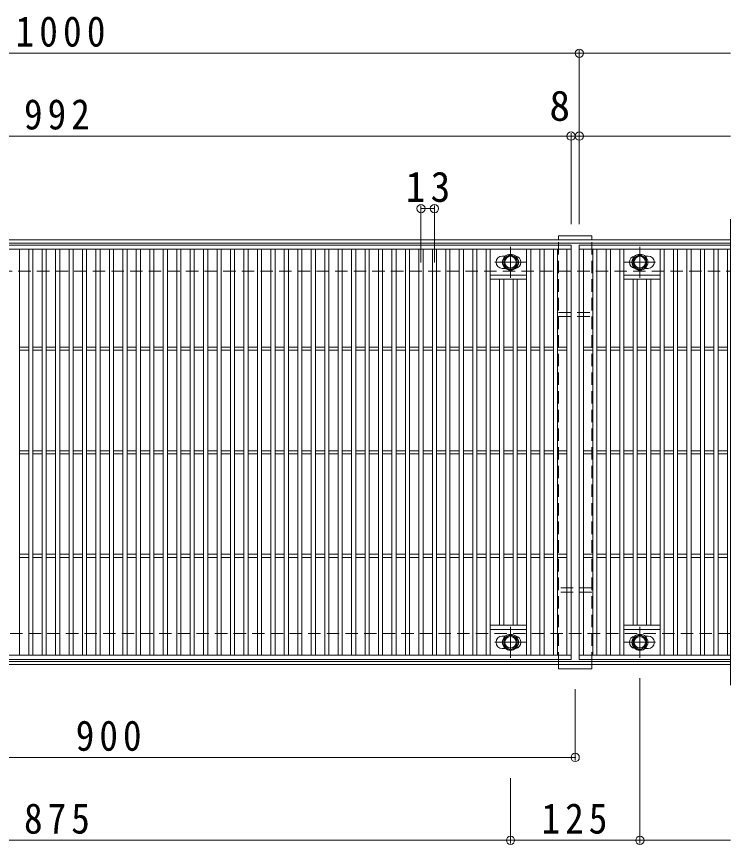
# Model space of a CAD drawing. Units: millimetres at full size, sheet at 1:10. Extents: x -2184 to 2306, y -1959 to 1524.
# Drawn here: x 15 to 705, y 725 to 1524 of the extents above; entities that cross this region are included whole.
import ezdxf
from ezdxf.enums import TextEntityAlignment as Align

# ---------------------------------------------------------------- set-up
doc = ezdxf.new("R2010")
doc.units = ezdxf.units.MM
doc.header["$LTSCALE"] = 10
doc.header["$PDMODE"] = 32
doc.header["$PDSIZE"] = 8
doc.linetypes.add('CHAIN1', pattern=[8, 5, -1, 1, -1])
doc.linetypes.add('DASHED1', pattern=[1.8, 1.2, -0.6])
for name, color, linetype, lineweight in [('C-1_躯体', 2, 'Continuous', 9), ('C-2_仕上', 3, 'Continuous', 9), ('C-4_文字', 7, 'Continuous', 9), ('C-8_ハッチ', 3, 'DASHED1', 9), ('C-B_衛生陶器', 2, 'Continuous', 9)]:
    doc.layers.add(name, color=color, linetype=linetype, lineweight=lineweight)
doc.styles.add('ＭＳ ゴシック', font='')
doc.styles.get('ＭＳ ゴシック').set_extended_font_data('MS Gothic')

msp = doc.modelspace()

# ---------------------------------------------------------------- linework, layer by layer
at = {"layer": 'C-1_躯体'}
for p, q in [((-595.11, 1308.63), (704.89, 1308.63)), ((-595.11, 1305.63), (704.89, 1305.63)), ((704.89, 901.63), (-595.11, 901.63)), ((704.89, 898.63), (-595.11, 898.63))]:
    msp.add_line(p, q, dxfattribs=at)
at = {"layer": 'C-1_躯体', "linetype": 'DASHED1'}
for p, q in [((-595.11, 1278.63), (704.89, 1278.63)), ((704.89, 928.63), (-595.11, 928.63))]:
    msp.add_line(p, q, dxfattribs=at)
at = {"layer": 'C-2_仕上'}
for p, q in [((704.89, 878.63), (704.89, 1328.63)), ((-441.11, 1303.63), (550.89, 1303.63)), ((558.89, 1303.63), (704.89, 1303.63)), ((558.89, 903.63), (558.89, 1303.63)), ((-441.11, 1299.63), (550.89, 1299.63)), ((17.89, 1299.63), (17.89, 907.63)), ((26.89, 1299.63), (26.89, 907.63)), ((30.89, 1299.63), (30.89, 907.63)), ((39.89, 1299.63), (39.89, 907.63)), ((43.89, 1299.63), (43.89, 907.63)), ((52.89, 1299.63), (52.89, 907.63)), ((56.89, 1299.63), (56.89, 907.63)), ((65.89, 1299.63), (65.89, 907.63)), ((69.89, 1299.63), (69.89, 907.63)), ((78.89, 1299.63), (78.89, 907.63)), ((82.89, 1299.63), (82.89, 907.63)), ((91.89, 1299.63), (91.89, 907.63)), ((95.89, 1299.63), (95.89, 907.63)), ((104.89, 1299.63), (104.89, 907.63)), ((108.89, 1299.63), (108.89, 907.63)), ((117.89, 1299.63), (117.89, 907.63)), ((121.89, 1299.63), (121.89, 907.63)), ((130.89, 1299.63), (130.89, 907.63)), ((134.89, 1299.63), (134.89, 907.63)), ((143.89, 1299.63), (143.89, 907.63)), ((147.89, 1299.63), (147.89, 907.63)), ((156.89, 1299.63), (156.89, 907.63)), ((160.89, 1299.63), (160.89, 907.63)), ((169.89, 1299.63), (169.89, 907.63)), ((173.89, 1299.63), (173.89, 907.63)), ((182.89, 1299.63), (182.89, 907.63)), ((186.89, 1299.63), (186.89, 907.63)), ((195.89, 1299.63), (195.89, 907.63)), ((199.89, 1299.63), (199.89, 907.63)), ((208.89, 1299.63), (208.89, 907.63)), ((212.89, 1299.63), (212.89, 907.63)), ((221.89, 1299.63), (221.89, 907.63)), ((225.89, 1299.63), (225.89, 907.63)), ((234.89, 1299.63), (234.89, 907.63)), ((238.89, 1299.63), (238.89, 907.63)), ((247.89, 1299.63), (247.89, 907.63)), ((251.89, 1299.63), (251.89, 907.63)), ((260.89, 1299.63), (260.89, 907.63)), ((264.89, 1299.63), (264.89, 907.63)), ((273.89, 1299.63), (273.89, 907.63)), ((277.89, 1299.63), (277.89, 907.63)), ((286.89, 1299.63), (286.89, 907.63)), ((290.89, 1299.63), (290.89, 907.63)), ((299.89, 1299.63), (299.89, 907.63)), ((303.89, 1299.63), (303.89, 907.63)), ((312.89, 1299.63), (312.89, 907.63)), ((316.89, 1299.63), (316.89, 907.63)), ((325.89, 1299.63), (325.89, 907.63)), ((329.89, 1299.63), (329.89, 907.63)), ((338.89, 1299.63), (338.89, 907.63)), ((342.89, 1299.63), (342.89, 907.63)), ((351.89, 1299.63), (351.89, 907.63)), ((355.89, 1299.63), (355.89, 907.63)), ((364.89, 1299.63), (364.89, 907.63)), ((368.89, 1299.63), (368.89, 907.63)), ((377.89, 1299.63), (377.89, 907.63)), ((381.89, 1299.63), (381.89, 907.63)), ((390.89, 1299.63), (390.89, 907.63)), ((394.89, 1299.63), (394.89, 907.63)), ((403.89, 1299.63), (403.89, 907.63)), ((407.89, 1299.63), (407.89, 907.63)), ((416.89, 1299.63), (416.89, 907.63)), ((420.89, 1299.63), (420.89, 907.63)), ((429.89, 1299.63), (429.89, 907.63)), ((433.89, 1299.63), (433.89, 907.63)), ((442.89, 1299.63), (442.89, 907.63)), ((446.89, 1299.63), (446.89, 907.63)), ((455.89, 1299.63), (455.89, 907.63)), ((459.89, 1299.63), (459.89, 907.63)), ((468.89, 1299.63), (468.89, 907.63)), ((472.89, 1299.63), (472.89, 907.63)), ((507.89, 1299.63), (507.89, 907.63)), ((511.89, 1299.63), (511.89, 907.63)), ((520.89, 1299.63), (520.89, 907.63)), ((524.89, 1299.63), (524.89, 907.63)), ((533.89, 1299.63), (533.89, 907.63)), ((537.89, 1299.63), (537.89, 907.63)), ((546.89, 1299.63), (546.89, 907.63)), ((558.89, 1299.63), (704.89, 1299.63)), ((562.89, 1299.63), (562.89, 907.63)), ((571.89, 1299.63), (571.89, 907.63)), ((575.89, 1299.63), (575.89, 907.63)), ((584.89, 1299.63), (584.89, 907.63)), ((588.89, 1299.63), (588.89, 907.63)), ((597.89, 1299.63), (597.89, 907.63)), ((601.89, 1299.63), (601.89, 907.63)), ((636.89, 1299.63), (636.89, 907.63)), ((640.89, 1299.63), (640.89, 907.63)), ((649.89, 1299.63), (649.89, 907.63)), ((653.89, 1299.63), (653.89, 907.63)), ((662.89, 1299.63), (662.89, 907.63)), ((666.89, 1299.63), (666.89, 907.63)), ((675.89, 1299.63), (675.89, 907.63)), ((679.89, 1299.63), (679.89, 907.63)), ((688.89, 1299.63), (688.89, 907.63)), ((692.89, 1299.63), (692.89, 907.63)), ((701.89, 1299.63), (701.89, 907.63)), ((484.39, 1293.13), (487.49, 1293.13)), ((622.3, 1293.13), (625.39, 1293.13)), ((487.49, 1281.13), (484.39, 1281.13)), ((625.39, 1281.13), (622.3, 1281.13)), ((472.89, 1274.63), (507.89, 1274.63)), ((601.89, 1274.63), (636.89, 1274.63)), ((472.89, 1270.63), (507.89, 1270.63)), ((481.89, 1270.63), (481.89, 936.63)), ((485.89, 1270.63), (485.89, 936.63)), ((494.89, 1270.63), (494.89, 936.63)), ((498.89, 1270.63), (498.89, 936.63)), ((601.89, 1270.63), (636.89, 1270.63)), ((610.89, 1270.63), (610.89, 936.63)), ((614.89, 1270.63), (614.89, 936.63)), ((623.89, 1270.63), (623.89, 936.63)), ((627.89, 1270.63), (627.89, 936.63)), ((17.89, 1205.13), (26.89, 1205.13)), ((17.89, 1202.13), (26.89, 1202.13)), ((30.89, 1205.13), (39.89, 1205.13)), ((30.89, 1202.13), (39.89, 1202.13)), ((43.89, 1205.13), (52.89, 1205.13)), ((43.89, 1202.13), (52.89, 1202.13)), ((56.89, 1205.13), (65.89, 1205.13)), ((56.89, 1202.13), (65.89, 1202.13)), ((69.89, 1205.13), (78.89, 1205.13)), ((69.89, 1202.13), (78.89, 1202.13)), ((82.89, 1205.13), (91.89, 1205.13)), ((82.89, 1202.13), (91.89, 1202.13)), ((95.89, 1205.13), (104.89, 1205.13)), ((95.89, 1202.13), (104.89, 1202.13)), ((108.89, 1205.13), (117.89, 1205.13)), ((108.89, 1202.13), (117.89, 1202.13)), ((121.89, 1205.13), (130.89, 1205.13)), ((121.89, 1202.13), (130.89, 1202.13)), ((134.89, 1205.13), (143.89, 1205.13)), ((134.89, 1202.13), (143.89, 1202.13)), ((147.89, 1205.13), (156.89, 1205.13)), ((147.89, 1202.13), (156.89, 1202.13)), ((160.89, 1205.13), (169.89, 1205.13)), ((160.89, 1202.13), (169.89, 1202.13)), ((173.89, 1205.13), (182.89, 1205.13)), ((173.89, 1202.13), (182.89, 1202.13)), ((186.89, 1205.13), (195.89, 1205.13)), ((186.89, 1202.13), (195.89, 1202.13)), ((199.89, 1205.13), (208.89, 1205.13)), ((199.89, 1202.13), (208.89, 1202.13)), ((212.89, 1205.13), (221.89, 1205.13)), ((212.89, 1202.13), (221.89, 1202.13)), ((225.89, 1205.13), (234.89, 1205.13)), ((225.89, 1202.13), (234.89, 1202.13)), ((238.89, 1205.13), (247.89, 1205.13)), ((238.89, 1202.13), (247.89, 1202.13)), ((251.89, 1205.13), (260.89, 1205.13)), ((251.89, 1202.13), (260.89, 1202.13)), ((264.89, 1205.13), (273.89, 1205.13)), ((264.89, 1202.13), (273.89, 1202.13)), ((277.89, 1205.13), (286.89, 1205.13)), ((277.89, 1202.13), (286.89, 1202.13)), ((290.89, 1205.13), (299.89, 1205.13)), ((290.89, 1202.13), (299.89, 1202.13)), ((303.89, 1205.13), (312.89, 1205.13)), ((303.89, 1202.13), (312.89, 1202.13)), ((316.89, 1205.13), (325.89, 1205.13)), ((316.89, 1202.13), (325.89, 1202.13)), ((329.89, 1205.13), (338.89, 1205.13)), ((329.89, 1202.13), (338.89, 1202.13)), ((342.89, 1205.13), (351.89, 1205.13)), ((342.89, 1202.13), (351.89, 1202.13)), ((355.89, 1205.13), (364.89, 1205.13)), ((355.89, 1202.13), (364.89, 1202.13)), ((368.89, 1205.13), (377.89, 1205.13)), ((368.89, 1202.13), (377.89, 1202.13)), ((381.89, 1205.13), (390.89, 1205.13)), ((381.89, 1202.13), (390.89, 1202.13)), ((394.89, 1205.13), (403.89, 1205.13)), ((394.89, 1202.13), (403.89, 1202.13)), ((407.89, 1205.13), (416.89, 1205.13)), ((407.89, 1202.13), (416.89, 1202.13)), ((420.89, 1205.13), (429.89, 1205.13)), ((420.89, 1202.13), (429.89, 1202.13)), ((433.89, 1205.13), (442.89, 1205.13)), ((433.89, 1202.13), (442.89, 1202.13)), ((446.89, 1205.13), (455.89, 1205.13)), ((446.89, 1202.13), (455.89, 1202.13)), ((459.89, 1205.13), (468.89, 1205.13)), ((459.89, 1202.13), (468.89, 1202.13)), ((472.89, 1205.13), (481.89, 1205.13)), ((472.89, 1202.13), (481.89, 1202.13)), ((485.89, 1205.13), (494.89, 1205.13)), ((485.89, 1202.13), (494.89, 1202.13)), ((498.89, 1205.13), (507.89, 1205.13)), ((498.89, 1202.13), (507.89, 1202.13)), ((511.89, 1205.13), (520.89, 1205.13)), ((511.89, 1202.13), (520.89, 1202.13)), ((524.89, 1205.13), (533.89, 1205.13)), ((524.89, 1202.13), (533.89, 1202.13)), ((537.89, 1205.13), (546.89, 1205.13)), ((537.89, 1202.13), (546.89, 1202.13)), ((562.89, 1205.13), (571.89, 1205.13)), ((562.89, 1202.13), (571.89, 1202.13)), ((575.89, 1205.13), (584.89, 1205.13)), ((575.89, 1202.13), (584.89, 1202.13)), ((588.89, 1205.13), (597.89, 1205.13)), ((588.89, 1202.13), (597.89, 1202.13)), ((601.89, 1205.13), (610.89, 1205.13)), ((601.89, 1202.13), (610.89, 1202.13)), ((614.89, 1205.13), (623.89, 1205.13)), ((614.89, 1202.13), (623.89, 1202.13)), ((627.89, 1205.13), (636.89, 1205.13)), ((627.89, 1202.13), (636.89, 1202.13)), ((640.89, 1205.13), (649.89, 1205.13)), ((640.89, 1202.13), (649.89, 1202.13)), ((653.89, 1205.13), (662.89, 1205.13)), ((653.89, 1202.13), (662.89, 1202.13)), ((666.89, 1205.13), (675.89, 1205.13)), ((666.89, 1202.13), (675.89, 1202.13)), ((679.89, 1205.13), (688.89, 1205.13)), ((679.89, 1202.13), (688.89, 1202.13)), ((692.89, 1205.13), (701.89, 1205.13)), ((692.89, 1202.13), (701.89, 1202.13)), ((17.89, 1105.13), (26.89, 1105.13)), ((30.89, 1105.13), (39.89, 1105.13)), ((43.89, 1105.13), (52.89, 1105.13)), ((56.89, 1105.13), (65.89, 1105.13)), ((69.89, 1105.13), (78.89, 1105.13)), ((82.89, 1105.13), (91.89, 1105.13)), ((95.89, 1105.13), (104.89, 1105.13)), ((108.89, 1105.13), (117.89, 1105.13)), ((121.89, 1105.13), (130.89, 1105.13)), ((134.89, 1105.13), (143.89, 1105.13)), ((147.89, 1105.13), (156.89, 1105.13)), ((160.89, 1105.13), (169.89, 1105.13)), ((173.89, 1105.13), (182.89, 1105.13)), ((186.89, 1105.13), (195.89, 1105.13)), ((199.89, 1105.13), (208.89, 1105.13)), ((212.89, 1105.13), (221.89, 1105.13)), ((225.89, 1105.13), (234.89, 1105.13)), ((238.89, 1105.13), (247.89, 1105.13)), ((251.89, 1105.13), (260.89, 1105.13)), ((264.89, 1105.13), (273.89, 1105.13)), ((277.89, 1105.13), (286.89, 1105.13)), ((290.89, 1105.13), (299.89, 1105.13)), ((303.89, 1105.13), (312.89, 1105.13)), ((316.89, 1105.13), (325.89, 1105.13)), ((329.89, 1105.13), (338.89, 1105.13)), ((342.89, 1105.13), (351.89, 1105.13)), ((355.89, 1105.13), (364.89, 1105.13)), ((368.89, 1105.13), (377.89, 1105.13)), ((381.89, 1105.13), (390.89, 1105.13)), ((394.89, 1105.13), (403.89, 1105.13)), ((407.89, 1105.13), (416.89, 1105.13)), ((420.89, 1105.13), (429.89, 1105.13)), ((433.89, 1105.13), (442.89, 1105.13)), ((446.89, 1105.13), (455.89, 1105.13)), ((459.89, 1105.13), (468.89, 1105.13)), ((472.89, 1105.13), (481.89, 1105.13)), ((485.89, 1105.13), (494.89, 1105.13)), ((498.89, 1105.13), (507.89, 1105.13)), ((511.89, 1105.13), (520.89, 1105.13)), ((524.89, 1105.13), (533.89, 1105.13)), ((537.89, 1105.13), (546.89, 1105.13)), ((562.89, 1105.13), (571.89, 1105.13)), ((575.89, 1105.13), (584.89, 1105.13)), ((588.89, 1105.13), (597.89, 1105.13)), ((601.89, 1105.13), (610.89, 1105.13)), ((614.89, 1105.13), (623.89, 1105.13)), ((627.89, 1105.13), (636.89, 1105.13)), ((640.89, 1105.13), (649.89, 1105.13)), ((653.89, 1105.13), (662.89, 1105.13)), ((666.89, 1105.13), (675.89, 1105.13)), ((679.89, 1105.13), (688.89, 1105.13)), ((692.89, 1105.13), (701.89, 1105.13)), ((17.89, 1102.13), (26.89, 1102.13)), ((30.89, 1102.13), (39.89, 1102.13)), ((43.89, 1102.13), (52.89, 1102.13)), ((56.89, 1102.13), (65.89, 1102.13)), ((69.89, 1102.13), (78.89, 1102.13)), ((82.89, 1102.13), (91.89, 1102.13)), ((95.89, 1102.13), (104.89, 1102.13)), ((108.89, 1102.13), (117.89, 1102.13)), ((121.89, 1102.13), (130.89, 1102.13)), ((134.89, 1102.13), (143.89, 1102.13)), ((147.89, 1102.13), (156.89, 1102.13)), ((160.89, 1102.13), (169.89, 1102.13)), ((173.89, 1102.13), (182.89, 1102.13)), ((186.89, 1102.13), (195.89, 1102.13)), ((199.89, 1102.13), (208.89, 1102.13)), ((212.89, 1102.13), (221.89, 1102.13)), ((225.89, 1102.13), (234.89, 1102.13)), ((238.89, 1102.13), (247.89, 1102.13)), ((251.89, 1102.13), (260.89, 1102.13)), ((264.89, 1102.13), (273.89, 1102.13)), ((277.89, 1102.13), (286.89, 1102.13)), ((290.89, 1102.13), (299.89, 1102.13)), ((303.89, 1102.13), (312.89, 1102.13)), ((316.89, 1102.13), (325.89, 1102.13)), ((329.89, 1102.13), (338.89, 1102.13)), ((342.89, 1102.13), (351.89, 1102.13)), ((355.89, 1102.13), (364.89, 1102.13)), ((368.89, 1102.13), (377.89, 1102.13)), ((381.89, 1102.13), (390.89, 1102.13)), ((394.89, 1102.13), (403.89, 1102.13)), ((407.89, 1102.13), (416.89, 1102.13)), ((420.89, 1102.13), (429.89, 1102.13)), ((433.89, 1102.13), (442.89, 1102.13)), ((446.89, 1102.13), (455.89, 1102.13)), ((459.89, 1102.13), (468.89, 1102.13)), ((472.89, 1102.13), (481.89, 1102.13)), ((485.89, 1102.13), (494.89, 1102.13)), ((498.89, 1102.13), (507.89, 1102.13)), ((511.89, 1102.13), (520.89, 1102.13)), ((524.89, 1102.13), (533.89, 1102.13)), ((537.89, 1102.13), (546.89, 1102.13)), ((562.89, 1102.13), (571.89, 1102.13)), ((575.89, 1102.13), (584.89, 1102.13)), ((588.89, 1102.13), (597.89, 1102.13)), ((601.89, 1102.13), (610.89, 1102.13)), ((614.89, 1102.13), (623.89, 1102.13)), ((627.89, 1102.13), (636.89, 1102.13)), ((640.89, 1102.13), (649.89, 1102.13)), ((653.89, 1102.13), (662.89, 1102.13)), ((666.89, 1102.13), (675.89, 1102.13)), ((679.89, 1102.13), (688.89, 1102.13)), ((692.89, 1102.13), (701.89, 1102.13)), ((17.89, 1005.13), (26.89, 1005.13)), ((17.89, 1002.13), (26.89, 1002.13)), ((30.89, 1005.13), (39.89, 1005.13)), ((30.89, 1002.13), (39.89, 1002.13)), ((43.89, 1005.13), (52.89, 1005.13)), ((43.89, 1002.13), (52.89, 1002.13)), ((56.89, 1005.13), (65.89, 1005.13)), ((56.89, 1002.13), (65.89, 1002.13)), ((69.89, 1005.13), (78.89, 1005.13)), ((69.89, 1002.13), (78.89, 1002.13)), ((82.89, 1005.13), (91.89, 1005.13)), ((82.89, 1002.13), (91.89, 1002.13)), ((95.89, 1005.13), (104.89, 1005.13)), ((95.89, 1002.13), (104.89, 1002.13)), ((108.89, 1005.13), (117.89, 1005.13)), ((108.89, 1002.13), (117.89, 1002.13)), ((121.89, 1005.13), (130.89, 1005.13)), ((121.89, 1002.13), (130.89, 1002.13)), ((134.89, 1005.13), (143.89, 1005.13)), ((134.89, 1002.13), (143.89, 1002.13)), ((147.89, 1005.13), (156.89, 1005.13)), ((147.89, 1002.13), (156.89, 1002.13)), ((160.89, 1005.13), (169.89, 1005.13)), ((160.89, 1002.13), (169.89, 1002.13)), ((173.89, 1005.13), (182.89, 1005.13)), ((173.89, 1002.13), (182.89, 1002.13)), ((186.89, 1005.13), (195.89, 1005.13)), ((186.89, 1002.13), (195.89, 1002.13)), ((199.89, 1005.13), (208.89, 1005.13)), ((199.89, 1002.13), (208.89, 1002.13)), ((212.89, 1005.13), (221.89, 1005.13)), ((212.89, 1002.13), (221.89, 1002.13)), ((225.89, 1005.13), (234.89, 1005.13)), ((225.89, 1002.13), (234.89, 1002.13)), ((238.89, 1005.13), (247.89, 1005.13)), ((238.89, 1002.13), (247.89, 1002.13)), ((251.89, 1005.13), (260.89, 1005.13)), ((251.89, 1002.13), (260.89, 1002.13)), ((264.89, 1005.13), (273.89, 1005.13)), ((264.89, 1002.13), (273.89, 1002.13)), ((277.89, 1005.13), (286.89, 1005.13)), ((277.89, 1002.13), (286.89, 1002.13)), ((290.89, 1005.13), (299.89, 1005.13)), ((290.89, 1002.13), (299.89, 1002.13)), ((303.89, 1005.13), (312.89, 1005.13)), ((303.89, 1002.13), (312.89, 1002.13)), ((316.89, 1005.13), (325.89, 1005.13)), ((316.89, 1002.13), (325.89, 1002.13)), ((329.89, 1005.13), (338.89, 1005.13)), ((329.89, 1002.13), (338.89, 1002.13)), ((342.89, 1005.13), (351.89, 1005.13)), ((342.89, 1002.13), (351.89, 1002.13)), ((355.89, 1005.13), (364.89, 1005.13)), ((355.89, 1002.13), (364.89, 1002.13)), ((368.89, 1005.13), (377.89, 1005.13)), ((368.89, 1002.13), (377.89, 1002.13)), ((381.89, 1005.13), (390.89, 1005.13)), ((381.89, 1002.13), (390.89, 1002.13)), ((394.89, 1005.13), (403.89, 1005.13)), ((394.89, 1002.13), (403.89, 1002.13)), ((407.89, 1005.13), (416.89, 1005.13)), ((407.89, 1002.13), (416.89, 1002.13)), ((420.89, 1005.13), (429.89, 1005.13)), ((420.89, 1002.13), (429.89, 1002.13)), ((433.89, 1005.13), (442.89, 1005.13)), ((433.89, 1002.13), (442.89, 1002.13)), ((446.89, 1005.13), (455.89, 1005.13)), ((446.89, 1002.13), (455.89, 1002.13)), ((459.89, 1005.13), (468.89, 1005.13)), ((459.89, 1002.13), (468.89, 1002.13)), ((472.89, 1005.13), (481.89, 1005.13)), ((472.89, 1002.13), (481.89, 1002.13)), ((485.89, 1005.13), (494.89, 1005.13)), ((485.89, 1002.13), (494.89, 1002.13)), ((498.89, 1005.13), (507.89, 1005.13)), ((498.89, 1002.13), (507.89, 1002.13)), ((511.89, 1005.13), (520.89, 1005.13)), ((511.89, 1002.13), (520.89, 1002.13)), ((524.89, 1005.13), (533.89, 1005.13)), ((524.89, 1002.13), (533.89, 1002.13)), ((537.89, 1005.13), (546.89, 1005.13)), ((537.89, 1002.13), (546.89, 1002.13)), ((562.89, 1005.13), (571.89, 1005.13)), ((562.89, 1002.13), (571.89, 1002.13)), ((575.89, 1005.13), (584.89, 1005.13)), ((575.89, 1002.13), (584.89, 1002.13)), ((588.89, 1005.13), (597.89, 1005.13)), ((588.89, 1002.13), (597.89, 1002.13)), ((601.89, 1005.13), (610.89, 1005.13)), ((601.89, 1002.13), (610.89, 1002.13)), ((614.89, 1005.13), (623.89, 1005.13)), ((614.89, 1002.13), (623.89, 1002.13)), ((627.89, 1005.13), (636.89, 1005.13)), ((627.89, 1002.13), (636.89, 1002.13)), ((640.89, 1005.13), (649.89, 1005.13)), ((640.89, 1002.13), (649.89, 1002.13)), ((653.89, 1005.13), (662.89, 1005.13)), ((653.89, 1002.13), (662.89, 1002.13)), ((666.89, 1005.13), (675.89, 1005.13)), ((666.89, 1002.13), (675.89, 1002.13)), ((679.89, 1005.13), (688.89, 1005.13)), ((679.89, 1002.13), (688.89, 1002.13)), ((692.89, 1005.13), (701.89, 1005.13)), ((692.89, 1002.13), (701.89, 1002.13)), ((507.89, 936.63), (472.89, 936.63)), ((636.89, 936.63), (601.89, 936.63)), ((507.89, 932.63), (472.89, 932.63)), ((636.89, 932.63), (601.89, 932.63)), ((484.39, 926.13), (487.49, 926.13)), ((622.3, 926.13), (625.39, 926.13)), ((487.49, 914.13), (484.39, 914.13)), ((625.39, 914.13), (622.3, 914.13)), ((550.89, 907.63), (-441.11, 907.63)), ((704.89, 907.63), (558.89, 907.63)), ((704.89, 903.63), (558.89, 903.63))]:
    msp.add_line(p, q, dxfattribs=at)
msp.add_lwpolyline([(550.89, 1303.63), (550.89, 903.63), (-441.11, 903.63)], dxfattribs=at)
for centre, start, end in [((484.39, 1287.13), 90, 180), ((484.39, 1287.13), 180, 270), ((496.39, 1287.13), 0, 80.33026), ((496.39, 1287.13), 279.66974, 0), ((613.39, 1287.13), 99.66974, 180), ((613.39, 1287.13), 180, 260.33026), ((625.39, 1287.13), 0, 90), ((625.39, 1287.13), 270, 0), ((484.39, 920.13), 90, 180), ((484.39, 920.13), 180, 270), ((496.39, 920.13), 0, 80.33026), ((496.39, 920.13), 279.66974, 0), ((613.39, 920.13), 99.66974, 180), ((613.39, 920.13), 180, 260.33026), ((625.39, 920.13), 0, 90), ((625.39, 920.13), 270, 0)]:
    msp.add_arc(centre, 6, start, end, dxfattribs=at)
at = {"layer": 'C-4_文字'}
for p, q in [((-441.11, 1488.93), (558.89, 1488.93)), ((558.89, 1491.93), (558.89, 1323.93)), ((558.89, 1488.93), (704.89, 1488.93)), ((-441.11, 1408.93), (550.89, 1408.93)), ((550.89, 1411.93), (550.89, 1323.93)), ((550.89, 1408.93), (558.89, 1408.93)), ((558.89, 1408.93), (704.89, 1408.93)), ((405.89, 1341.93), (405.89, 1286.9)), ((405.89, 1338.93), (418.89, 1338.93)), ((418.89, 1341.93), (418.89, 1286.9)), ((617.39, 725.93), (617.39, 885.43)), ((554.89, 805.93), (554.89, 874.93)), ((-345.11, 808.93), (554.89, 808.93)), ((492.39, 725.93), (492.39, 788.94)), ((-382.61, 728.93), (492.39, 728.93)), ((492.39, 728.93), (617.39, 728.93)), ((617.39, 728.93), (704.89, 728.93))]:
    msp.add_line(p, q, dxfattribs=at)
for p in [(558.89, 1488.93), (550.89, 1408.93), (558.89, 1408.93), (405.89, 1338.93), (418.89, 1338.93), (554.89, 808.93), (492.39, 728.93), (617.39, 728.93)]:
    msp.add_point(p, dxfattribs=at)
at = {"layer": 'C-8_ハッチ', "linetype": 'Continuous'}
for p, q in [((538.89, 1312.63), (570.89, 1312.63)), ((538.89, 1312.63), (538.89, 1308.63)), ((570.89, 1312.63), (570.89, 1308.63)), ((538.89, 898.63), (538.89, 894.63)), ((570.89, 898.63), (570.89, 894.63)), ((570.89, 894.63), (538.89, 894.63))]:
    msp.add_line(p, q, dxfattribs=at)
at = {"layer": 'C-8_ハッチ'}
for p, q in [((538.89, 1308.63), (570.89, 1308.63)), ((538.89, 898.63), (538.89, 1308.63)), ((570.89, 898.63), (570.89, 1308.63)), ((538.89, 1238.63), (570.89, 1238.63)), ((538.89, 1234.63), (570.89, 1234.63)), ((570.89, 972.63), (538.89, 972.63)), ((570.89, 968.63), (538.89, 968.63)), ((570.89, 898.63), (538.89, 898.63))]:
    msp.add_line(p, q, dxfattribs=at)
at = {"layer": 'C-B_衛生陶器', "color": 7, "linetype": 'CHAIN1'}
for p, q in [((492.39, 1272.13), (492.39, 1302.13)), ((617.39, 1272.13), (617.39, 1302.13)), ((477.39, 1287.13), (507.39, 1287.13)), ((602.39, 1287.13), (632.39, 1287.13)), ((492.39, 905.13), (492.39, 935.13)), ((617.39, 905.13), (617.39, 935.13)), ((477.39, 920.13), (507.39, 920.13)), ((602.39, 920.13), (632.39, 920.13))]:
    msp.add_line(p, q, dxfattribs=at)
at = {"layer": 'C-B_衛生陶器'}
for points in [[(485.9, 1283.38), (492.39, 1279.63), (498.89, 1283.38), (498.89, 1290.88), (492.39, 1294.63), (485.9, 1290.88)], [(610.9, 1283.38), (617.39, 1279.63), (623.89, 1283.38), (623.89, 1290.88), (617.39, 1294.63), (610.9, 1290.88)], [(485.9, 916.38), (492.39, 912.63), (498.89, 916.38), (498.89, 923.88), (492.39, 927.63), (485.9, 923.88)], [(610.9, 916.38), (617.39, 912.63), (623.89, 916.38), (623.89, 923.88), (617.39, 927.63), (610.9, 923.88)]]:
    msp.add_lwpolyline(points, close=True, dxfattribs=at)
for centre, radius in [((492.39, 1287.13), 7.75), ((492.39, 1287.13), 6.5), ((492.39, 1287.13), 5.5), ((617.39, 1287.13), 7.75), ((617.39, 1287.13), 6.5), ((617.39, 1287.13), 5.5), ((492.39, 920.13), 7.75), ((617.39, 920.13), 7.75), ((492.39, 920.13), 6.5), ((492.39, 920.13), 5.5), ((617.39, 920.13), 6.5), ((617.39, 920.13), 5.5)]:
    msp.add_circle(centre, radius, dxfattribs=at)

# ---------------------------------------------------------------- texts
at = {"layer": 'C-4_文字', "color": 2, "style": 'ＭＳ ゴシック'}
msp.add_text('8', height=29.33, dxfattribs=at).set_placement((529.98, 1414.93), align=Align.BOTTOM_LEFT)
at = {"layer": 'C-4_文字', "color": 2, "char_height": 29.33, "attachment_point": 7, "style": 'ＭＳ ゴシック'}
for s, insert in [('\\T1.28;\\W0.9;1000', (14.14, 1494.93)), ('\\T1.27;\\W0.9;992', (22.39, 1414.93)), ('\\T1.27;\\W0.95;13', (391.14, 1344.93)), ('\\T1.27;\\W0.9;900', (72.39, 814.93)), ('\\T1.27;\\W0.9;875', (22.39, 734.93)), ('\\T1.27;\\W0.9;125', (522.39, 734.93))]:
    msp.add_mtext(s, dxfattribs=dict(at, insert=insert))

doc.saveas('drawing.dxf')
